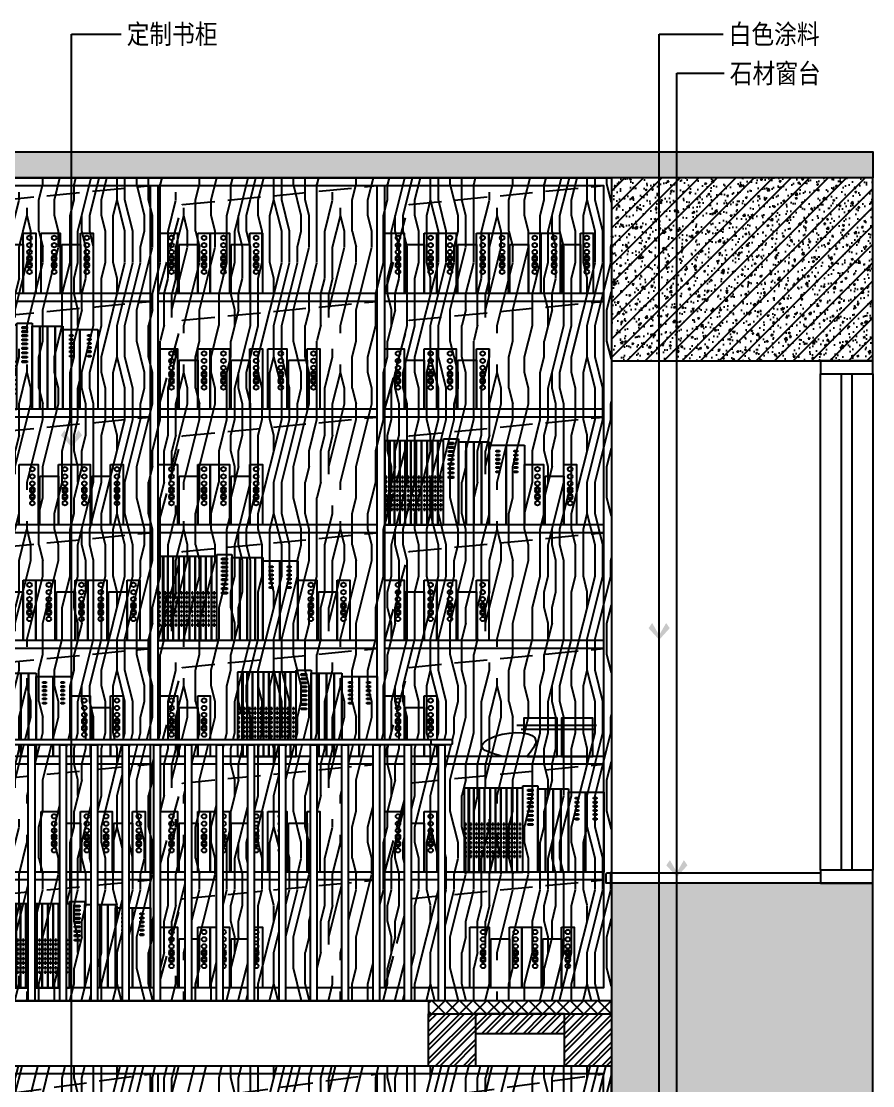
# Model space of a CAD drawing. Extents: x 468514 to 728049, y -74127 to 69080.
# Drawn here: x 514118 to 517378, y 4950 to 9024 of the extents above; entities that cross this region are included whole.
import ezdxf

# ---------------------------------------------------------------- set-up
doc = ezdxf.new("R2010")
doc.units = 0
doc.header["$LTSCALE"] = 500
doc.header["$MEASUREMENT"] = 0
doc.linetypes.add('DASH', pattern=[0.35, 0.25, -0.1])
for name, color, linetype in [('E 立面填充', 250, 'Continuous'), ('E 立面墙体', 245, 'Continuous'), ('E 立面家具、洁具', 153, 'Continuous'), ('E 立面材料分格线', 8, 'Continuous'), ('E 立面材料类别线', 154, 'Continuous'), ('E 立面标注尺寸', 9, 'Continuous'), ('E 立面装饰完成线', 225, 'Continuous'), ('E 立面门', 107, 'Continuous')]:
    doc.layers.add(name, color=color, linetype=linetype)
doc.styles.add('PDC DIM', font='PMingLiU-ExtB.ttf', dxfattribs={"width": 0.85})
doc.dimstyles.new('PDC-A2', dxfattribs={"dimscale": 0, "dimtxt": 2.5, "dimasz": 1, "dimexe": 1, "dimexo": 1, "dimgap": 0.7, "dimtad": 1, "dimdec": 0, "dimtxsty": 'PDC DIM', "dimblk": 'ARCHTICK', "dimcen": 1, "dimdle": 1, "dimclrd": 8, "dimclre": 8, "dimclrt": 9, "dimadec": 0, "dimazin": 0, "dimtfac": 1, "dimtdec": 0, "dimtix": 1, "dimtmove": 2, "dimatfit": 3, "dimldrblk": 'PDC A2 T R', "dimfxl": 10, "dimfxlon": 1, "dimarcsym": 0})
pattern_1 = [(90, (0, 0), (-600, 4e-14), [120, -180, 60, -240]), (90, (-15, 420), (-600, 4e-14), [120, -480]), (90, (-45, 360), (-600, 4e-14), [60, -540]), (90, (-60, 30), (-600, 4e-14), [30, -420, 30, -120]), (90, (-90, 240), (-600, 4e-14), [120, -180, 30, -270]), (90, (-105, 90), (-600, 4e-14), [90, -510]), (90, (-120, 240), (-600, 4e-14), [180, -420]), (90, (-135, 60), (-600, 4e-14), [120, -480]), (90, (-150, 300), (-600, 4e-14), [300, -300]), (90, (-180, 120), (-600, 4e-14), [60, -180, 120, -240]), (90, (-195, 540), (-600, 4e-14), [120, -480]), (90, (-210, 420), (-600, 4e-14), [60, -540]), (90, (-225, 300), (-600, 4e-14), [60, -540]), (90, (-240, 1e-14), (-600, 4e-14), [120, -480]), (90, (-255, 300), (-600, 4e-14), [120, -480]), (90, (-285, 300), (-600, 4e-14), [120, -120, 120, -240]), (90, (-315, 180), (-600, 4e-14), [60, -300, 120, -120]), (90, (-330, 300), (-600, 4e-14), [180, -420]), (90, (-360, 300), (-600, 4e-14), [120, -480]), (90, (-375, 60), (-600, 4e-14), [180, -240, 60, -120]), (90, (-405, 60), (-600, 4e-14), [300, -300]), (90, (-420, 420), (-600, 4e-14), [60, -540]), (90, (-435, 240), (-600, 4e-14), [120, -480]), (90, (-450, 120), (-600, 4e-14), [60, -240, 60, -240]), (90, (-465, 60), (-600, 4e-14), [60, -180, 120, -240]), (90, (-480, 180), (-600, 4e-14), [60, -300, 60, -180]), (90, (-495, 300), (-600, 4e-14), [180, -420]), (90, (-525, 60), (-600, 4e-14), [120, -480]), (90, (-540, 360), (-600, 4e-14), [60, -540]), (90, (-555, 480), (-600, 4e-14), [60, -540]), (104.036243, (-45, 420), (2e-08, 600), [61.8, -2412.0633]), (104.036243, (-180, 480), (2e-08, 600), [61.8, -2412.0633]), (104.036243, (-540, 420), (2e-08, 600), [61.8, -2412.0633]), (104.036243, (-315, 240), (2e-08, 600), [61.8, -2412.0633]), (104.036243, (-405, 360), (2e-08, 600), [61.8, -2412.0633]), (104.036243, (-360, 420), (2e-08, 600), [61.8, -2412.0633]), (104.036243, (-465, 120), (2e-08, 600), [61.8, -2412.0633]), (104.036243, (-435, 360), (2e-08, 600), [61.8, -2412.0633]), (104.036243, (-210, 480), (2e-08, 600), [123.6, -2350.2633]), (104.036243, (-255, 420), (2e-08, 600), [123.6, -2350.2633]), (104.036243, (-285, 420), (2e-08, 600), [123.6, -2350.2633]), (255.963757, (-90, 240), (2e-08, -600), [61.8, -123.6, 61.8, -2226.6633]), (255.963757, (-180, 120), (2e-08, -600), [61.8, -2412.0633]), (255.963757, (-450, 120), (2e-08, -600), [123.6, -2350.2633]), (284.036243, (-15, 420), (-2e-08, -600), [61.8, -2412.0633]), (75.963757, (-15, 540), (-2e-08, 600), [61.8, -2412.0633]), (75.963757, (-225, 360), (-2e-08, 600), [61.8, -2412.0633]), (75.963757, (-330, 480), (-2e-08, 600), [61.8, -2412.0633]), (75.963757, (-375, 240), (-2e-08, 600), [61.8, -2412.0633]), (75.963757, (-450, 180), (-2e-08, 600), [61.8, -2412.0633]), (75.963757, (-480, 240), (-2e-08, 600), [61.8, -2412.0633]), (75.963757, (-375, 240), (-2e-08, 600), [61.8, -2412.0633]), (75.963757, (-465, 420), (-2e-08, 600), [247.2, -2226.6633]), (75.963757, (-60, 60), (-2e-08, 600), [247.2, -2226.6633]), (75.963757, (-105, 120), (-2e-08, 600), [247.2, -2226.6633]), (75.963757, (-135, 180), (-2e-08, 600), [61.8, -123.6, 123.6, -2164.8633]), (75.963757, (-180, 180), (-2e-08, 600), [123.6, -123.6, 123.6, -2103.0633]), (75.963757, (-240, 120), (-2e-08, 600), [247.2, -2226.6633]), (75.963757, (-285, 60), (-2e-08, 600), [247.2, -2226.6633]), (75.963757, (-315, 60), (-2e-08, 600), [247.2, -2226.6633]), (75.963757, (-495, 480), (-2e-08, 600), [61.8, -2412.0633]), (75.963768, (-555, 540), (-0.000115, 600), [123.6, -2350.2633]), (75.963768, (-525, 180), (-0.000115, 600), [123.6, -2350.2633]), (75.963758, (7e-15, 120), (-1e-05, 600), [247.2, -2226.6633]), (75.963758, (-420, 480), (-1e-05, 600), [185.4, -2288.4633]), (75.963758, (-375, 540), (-1e-05, 600), [370.8, -2103.0633])]

# ---------------------------------------------------------------- blocks, each defined once
blk = doc.blocks.new('A$C132B68F5')
for p, q in [((224.1, 0), (224.1, 329.9)), ((224.1, 329.9), (282.2, 329.9)), ((282.2, 329.9), (282.2, 0)), ((0, 321.6), (0, 0)), ((20.8, 321.6), (0, 321.6)), ((15.7, 321.6), (15.7, 0)), ((36.5, 321.6), (15.7, 321.6)), ((20.8, 0), (20.8, 321.6)), ((36.5, 0), (36.5, 321.6)), ((36.5, 321.6), (36.5, 0)), ((57.4, 321.6), (36.5, 321.6)), ((57.4, 0), (57.4, 321.6)), ((57.4, 321.6), (57.4, 0)), ((78.2, 321.6), (57.4, 321.6)), ((78.2, 0), (78.2, 321.6)), ((78.2, 321.6), (78.2, 0)), ((99, 321.6), (78.2, 321.6)), ((99, 0), (99, 321.6)), ((99, 321.6), (99, 0)), ((119.9, 321.6), (99, 321.6)), ((119.9, 321.6), (119.9, 0)), ((140.7, 321.6), (119.9, 321.6)), ((119.9, 0), (119.9, 321.6)), ((140.7, 0), (140.7, 321.6)), ((140.7, 321.6), (140.7, 0)), ((161.6, 321.6), (140.7, 321.6)), ((161.6, 321.6), (161.6, 0)), ((182.4, 321.6), (161.6, 321.6)), ((161.6, 0), (161.6, 321.6)), ((182.4, 321.6), (182.4, 0)), ((203.2, 321.6), (182.4, 321.6)), ((182.4, 0), (182.4, 321.6)), ((203.2, 321.6), (203.2, 0)), ((224.1, 321.6), (203.2, 321.6)), ((203.2, 0), (203.2, 321.6)), ((224.1, 0), (224.1, 321.6)), ((243.4, 315.3), (263.3, 315.3)), ((243.4, 309.6), (243.4, 315.3)), ((263.3, 309.6), (243.4, 309.6)), ((243.4, 299.7), (263.3, 299.7)), ((243.4, 294), (243.4, 299.7)), ((263.3, 294), (243.4, 294)), ((263.3, 315.3), (263.3, 309.6)), ((263.3, 299.7), (263.3, 294)), ((282.2, 318.5), (311.6, 318.5)), ((282.2, 0), (282.2, 318.5)), ((311.6, 318.5), (340.9, 318.5)), ((311.6, 0), (311.6, 318.5)), ((311.6, 318.5), (311.6, 0)), ((340.9, 318.5), (340.9, 0)), ((340.9, 318.5), (370.3, 318.5)), ((340.9, 0), (340.9, 318.5)), ((370.3, 318.5), (399.7, 318.5)), ((370.3, 0), (370.3, 318.5)), ((370.3, 318.5), (370.3, 0)), ((399.7, 318.5), (399.7, 0)), ((399.7, 305.7), (464.9, 305.7)), ((399.7, 0), (399.7, 305.7)), ((425.9, 285.3), (438.2, 285.3)), ((425.9, 279.7), (425.9, 285.3)), ((438.2, 285.3), (438.2, 279.7)), ((464.9, 305.7), (534, 305.7)), ((464.9, 0), (464.9, 305.7)), ((464.9, 305.7), (464.9, 0)), ((495.1, 285.3), (507.4, 285.3)), ((495.1, 279.7), (495.1, 285.3)), ((507.4, 285.3), (507.4, 279.7)), ((534, 305.7), (534, 0)), ((243.4, 284.1), (263.3, 284.1)), ((243.4, 278.5), (243.4, 284.1)), ((263.3, 278.5), (243.4, 278.5)), ((243.4, 268.6), (263.3, 268.6)), ((243.4, 262.9), (243.4, 268.6)), ((263.3, 262.9), (243.4, 262.9)), ((243.4, 253), (263.3, 253)), ((243.4, 247.3), (243.4, 253)), ((263.3, 247.3), (243.4, 247.3)), ((263.3, 284.1), (263.3, 278.5)), ((263.3, 268.6), (263.3, 262.9)), ((263.3, 253), (263.3, 247.3)), ((438.2, 279.7), (425.9, 279.7)), ((425.9, 269.7), (438.2, 269.7)), ((425.9, 264.1), (425.9, 269.7)), ((438.2, 264.1), (425.9, 264.1)), ((425.9, 254.2), (438.2, 254.2)), ((425.9, 248.5), (425.9, 254.2)), ((438.2, 248.5), (425.9, 248.5)), ((438.2, 269.7), (438.2, 264.1)), ((438.2, 254.2), (438.2, 248.5)), ((507.4, 279.7), (495.1, 279.7)), ((495.1, 269.7), (507.4, 269.7)), ((495.1, 264.1), (495.1, 269.7)), ((507.4, 264.1), (495.1, 264.1)), ((495.1, 254.2), (507.4, 254.2)), ((495.1, 248.5), (495.1, 254.2)), ((507.4, 248.5), (495.1, 248.5)), ((507.4, 269.7), (507.4, 264.1)), ((507.4, 254.2), (507.4, 248.5)), ((243.4, 236), (263.3, 236)), ((243.4, 230.3), (243.4, 236)), ((263.3, 230.3), (243.4, 230.3)), ((243.4, 219), (263.3, 219)), ((243.4, 213.3), (243.4, 219)), ((263.3, 213.3), (243.4, 213.3)), ((263.3, 236), (263.3, 230.3)), ((263.3, 219), (263.3, 213.3)), ((425.9, 238.6), (438.2, 238.6)), ((425.9, 232.9), (425.9, 238.6)), ((438.2, 232.9), (425.9, 232.9)), ((425.9, 223), (438.2, 223)), ((425.9, 217.4), (425.9, 223)), ((438.2, 217.4), (425.9, 217.4)), ((425.9, 206), (438.2, 206)), ((425.9, 200.4), (425.9, 206)), ((438.2, 238.6), (438.2, 232.9)), ((438.2, 223), (438.2, 217.4)), ((438.2, 206), (438.2, 200.4)), ((495.1, 238.6), (507.4, 238.6)), ((495.1, 232.9), (495.1, 238.6)), ((507.4, 232.9), (495.1, 232.9)), ((495.1, 223), (507.4, 223)), ((495.1, 217.4), (495.1, 223)), ((507.4, 217.4), (495.1, 217.4)), ((495.1, 206), (507.4, 206)), ((495.1, 200.4), (495.1, 206)), ((507.4, 238.6), (507.4, 232.9)), ((507.4, 223), (507.4, 217.4)), ((507.4, 206), (507.4, 200.4)), ((2.8, 185.1), (2.8, 179.2)), ((7.8, 185.1), (2.8, 185.1)), ((2.8, 179.2), (7.8, 179.2)), ((2.8, 168.7), (2.8, 162.8)), ((7.8, 168.7), (2.8, 168.7)), ((7.8, 179.2), (7.8, 185.1)), ((7.8, 162.8), (7.8, 168.7)), ((23.7, 185.1), (23.7, 179.2)), ((28.6, 185.1), (23.7, 185.1)), ((23.7, 179.2), (28.6, 179.2)), ((23.7, 168.7), (23.7, 162.8)), ((28.6, 168.7), (23.7, 168.7)), ((28.6, 179.2), (28.6, 185.1)), ((28.6, 162.8), (28.6, 168.7)), ((44.5, 185.1), (44.5, 179.2)), ((49.5, 185.1), (44.5, 185.1)), ((44.5, 179.2), (49.5, 179.2)), ((44.5, 168.7), (44.5, 162.8)), ((49.5, 168.7), (44.5, 168.7)), ((49.5, 179.2), (49.5, 185.1)), ((49.5, 162.8), (49.5, 168.7)), ((65.3, 185.1), (65.3, 179.2)), ((70.3, 185.1), (65.3, 185.1)), ((65.3, 179.2), (70.3, 179.2)), ((65.3, 168.7), (65.3, 162.8)), ((70.3, 168.7), (65.3, 168.7)), ((70.3, 179.2), (70.3, 185.1)), ((70.3, 162.8), (70.3, 168.7)), ((86.2, 185.1), (86.2, 179.2)), ((91.2, 185.1), (86.2, 185.1)), ((86.2, 179.2), (91.2, 179.2)), ((86.2, 168.7), (86.2, 162.8)), ((91.2, 168.7), (86.2, 168.7)), ((91.2, 179.2), (91.2, 185.1)), ((91.2, 162.8), (91.2, 168.7)), ((107, 185.1), (107, 179.2)), ((112, 185.1), (107, 185.1)), ((107, 179.2), (112, 179.2)), ((107, 168.7), (107, 162.8)), ((112, 168.7), (107, 168.7)), ((112, 179.2), (112, 185.1)), ((112, 162.8), (112, 168.7)), ((127.9, 185.1), (127.9, 179.2)), ((132.8, 185.1), (127.9, 185.1)), ((127.9, 179.2), (132.8, 179.2)), ((127.9, 168.7), (127.9, 162.8)), ((132.8, 168.7), (127.9, 168.7)), ((132.8, 179.2), (132.8, 185.1)), ((132.8, 162.8), (132.8, 168.7)), ((148.7, 185.1), (148.7, 179.2)), ((153.7, 185.1), (148.7, 185.1)), ((148.7, 179.2), (153.7, 179.2)), ((148.7, 168.7), (148.7, 162.8)), ((153.7, 168.7), (148.7, 168.7)), ((153.7, 179.2), (153.7, 185.1)), ((153.7, 162.8), (153.7, 168.7)), ((169.5, 185.1), (169.5, 179.2)), ((174.5, 185.1), (169.5, 185.1)), ((169.5, 179.2), (174.5, 179.2)), ((169.5, 168.7), (169.5, 162.8)), ((174.5, 168.7), (169.5, 168.7)), ((174.5, 179.2), (174.5, 185.1)), ((174.5, 162.8), (174.5, 168.7)), ((190.4, 185.1), (190.4, 179.2)), ((195.4, 185.1), (190.4, 185.1)), ((190.4, 179.2), (195.4, 179.2)), ((190.4, 168.7), (190.4, 162.8)), ((195.4, 168.7), (190.4, 168.7)), ((195.4, 179.2), (195.4, 185.1)), ((195.4, 162.8), (195.4, 168.7)), ((211.2, 185.1), (211.2, 179.2)), ((216.2, 185.1), (211.2, 185.1)), ((211.2, 179.2), (216.2, 179.2)), ((211.2, 168.7), (211.2, 162.8)), ((216.2, 168.7), (211.2, 168.7)), ((216.2, 179.2), (216.2, 185.1)), ((216.2, 162.8), (216.2, 168.7)), ((243.4, 202), (263.3, 202)), ((243.4, 196.3), (243.4, 202)), ((263.3, 196.3), (243.4, 196.3)), ((243.4, 185), (263.3, 185)), ((243.4, 179.3), (243.4, 185)), ((263.3, 179.3), (243.4, 179.3)), ((263.3, 202), (263.3, 196.3)), ((263.3, 185), (263.3, 179.3)), ((438.2, 200.4), (425.9, 200.4)), ((507.4, 200.4), (495.1, 200.4)), ((2.8, 162.8), (7.8, 162.8)), ((2.8, 149.8), (2.8, 143.9)), ((7.8, 149.8), (2.8, 149.8)), ((2.8, 143.9), (7.8, 143.9)), ((2.8, 133.3), (2.8, 127.4)), ((7.8, 133.3), (2.8, 133.3)), ((2.8, 127.4), (7.8, 127.4)), ((7.8, 143.9), (7.8, 149.8)), ((7.8, 127.4), (7.8, 133.3)), ((23.7, 162.8), (28.6, 162.8)), ((23.7, 149.8), (23.7, 143.9)), ((28.6, 149.8), (23.7, 149.8)), ((23.7, 143.9), (28.6, 143.9)), ((23.7, 133.3), (23.7, 127.4)), ((28.6, 133.3), (23.7, 133.3)), ((23.7, 127.4), (28.6, 127.4)), ((28.6, 143.9), (28.6, 149.8)), ((28.6, 127.4), (28.6, 133.3)), ((44.5, 162.8), (49.5, 162.8)), ((44.5, 149.8), (44.5, 143.9)), ((49.5, 149.8), (44.5, 149.8)), ((44.5, 143.9), (49.5, 143.9)), ((44.5, 133.3), (44.5, 127.4)), ((49.5, 133.3), (44.5, 133.3)), ((44.5, 127.4), (49.5, 127.4)), ((49.5, 143.9), (49.5, 149.8)), ((49.5, 127.4), (49.5, 133.3)), ((65.3, 162.8), (70.3, 162.8)), ((65.3, 149.8), (65.3, 143.9)), ((70.3, 149.8), (65.3, 149.8)), ((65.3, 143.9), (70.3, 143.9)), ((65.3, 133.3), (65.3, 127.4)), ((70.3, 133.3), (65.3, 133.3)), ((65.3, 127.4), (70.3, 127.4)), ((70.3, 143.9), (70.3, 149.8)), ((70.3, 127.4), (70.3, 133.3)), ((86.2, 162.8), (91.2, 162.8)), ((86.2, 149.8), (86.2, 143.9)), ((91.2, 149.8), (86.2, 149.8)), ((86.2, 143.9), (91.2, 143.9)), ((86.2, 133.3), (86.2, 127.4)), ((91.2, 133.3), (86.2, 133.3)), ((86.2, 127.4), (91.2, 127.4)), ((91.2, 143.9), (91.2, 149.8)), ((91.2, 127.4), (91.2, 133.3)), ((107, 162.8), (112, 162.8)), ((107, 149.8), (107, 143.9)), ((112, 149.8), (107, 149.8)), ((107, 143.9), (112, 143.9)), ((107, 133.3), (107, 127.4)), ((112, 133.3), (107, 133.3)), ((107, 127.4), (112, 127.4)), ((112, 143.9), (112, 149.8)), ((112, 127.4), (112, 133.3)), ((127.9, 162.8), (132.8, 162.8)), ((127.9, 149.8), (127.9, 143.9)), ((132.8, 149.8), (127.9, 149.8)), ((127.9, 143.9), (132.8, 143.9)), ((127.9, 133.3), (127.9, 127.4)), ((132.8, 133.3), (127.9, 133.3)), ((127.9, 127.4), (132.8, 127.4)), ((132.8, 143.9), (132.8, 149.8)), ((132.8, 127.4), (132.8, 133.3)), ((148.7, 162.8), (153.7, 162.8)), ((148.7, 149.8), (148.7, 143.9)), ((153.7, 149.8), (148.7, 149.8)), ((148.7, 143.9), (153.7, 143.9)), ((148.7, 133.3), (148.7, 127.4)), ((153.7, 133.3), (148.7, 133.3)), ((148.7, 127.4), (153.7, 127.4)), ((153.7, 143.9), (153.7, 149.8)), ((153.7, 127.4), (153.7, 133.3)), ((169.5, 162.8), (174.5, 162.8)), ((169.5, 149.8), (169.5, 143.9)), ((174.5, 149.8), (169.5, 149.8)), ((169.5, 143.9), (174.5, 143.9)), ((169.5, 133.3), (169.5, 127.4)), ((174.5, 133.3), (169.5, 133.3)), ((169.5, 127.4), (174.5, 127.4)), ((174.5, 143.9), (174.5, 149.8)), ((174.5, 127.4), (174.5, 133.3)), ((190.4, 162.8), (195.4, 162.8)), ((190.4, 149.8), (190.4, 143.9)), ((195.4, 149.8), (190.4, 149.8)), ((190.4, 143.9), (195.4, 143.9)), ((190.4, 133.3), (190.4, 127.4)), ((195.4, 133.3), (190.4, 133.3)), ((190.4, 127.4), (195.4, 127.4)), ((195.4, 143.9), (195.4, 149.8)), ((195.4, 127.4), (195.4, 133.3)), ((211.2, 162.8), (216.2, 162.8)), ((211.2, 149.8), (211.2, 143.9)), ((216.2, 149.8), (211.2, 149.8)), ((211.2, 143.9), (216.2, 143.9)), ((211.2, 133.3), (211.2, 127.4)), ((216.2, 133.3), (211.2, 133.3)), ((211.2, 127.4), (216.2, 127.4)), ((216.2, 143.9), (216.2, 149.8)), ((216.2, 127.4), (216.2, 133.3)), ((2.8, 114.5), (2.8, 108.6)), ((7.8, 114.5), (2.8, 114.5)), ((2.8, 108.6), (7.8, 108.6)), ((2.8, 98), (2.8, 92.1)), ((7.8, 98), (2.8, 98)), ((2.8, 92.1), (7.8, 92.1)), ((7.8, 108.6), (7.8, 114.5)), ((7.8, 92.1), (7.8, 98)), ((23.7, 114.5), (23.7, 108.6)), ((28.6, 114.5), (23.7, 114.5)), ((23.7, 108.6), (28.6, 108.6)), ((23.7, 98), (23.7, 92.1)), ((28.6, 98), (23.7, 98)), ((23.7, 92.1), (28.6, 92.1)), ((28.6, 108.6), (28.6, 114.5)), ((28.6, 92.1), (28.6, 98)), ((44.5, 114.5), (44.5, 108.6)), ((49.5, 114.5), (44.5, 114.5)), ((44.5, 108.6), (49.5, 108.6)), ((44.5, 98), (44.5, 92.1)), ((49.5, 98), (44.5, 98)), ((44.5, 92.1), (49.5, 92.1)), ((49.5, 108.6), (49.5, 114.5)), ((49.5, 92.1), (49.5, 98)), ((65.3, 114.5), (65.3, 108.6)), ((70.3, 114.5), (65.3, 114.5)), ((65.3, 108.6), (70.3, 108.6)), ((65.3, 98), (65.3, 92.1)), ((70.3, 98), (65.3, 98)), ((65.3, 92.1), (70.3, 92.1)), ((70.3, 108.6), (70.3, 114.5)), ((70.3, 92.1), (70.3, 98)), ((86.2, 114.5), (86.2, 108.6)), ((91.2, 114.5), (86.2, 114.5)), ((86.2, 108.6), (91.2, 108.6)), ((86.2, 98), (86.2, 92.1)), ((91.2, 98), (86.2, 98)), ((86.2, 92.1), (91.2, 92.1)), ((91.2, 108.6), (91.2, 114.5)), ((91.2, 92.1), (91.2, 98)), ((107, 114.5), (107, 108.6)), ((112, 114.5), (107, 114.5)), ((107, 108.6), (112, 108.6)), ((107, 98), (107, 92.1)), ((112, 98), (107, 98)), ((107, 92.1), (112, 92.1)), ((112, 108.6), (112, 114.5)), ((112, 92.1), (112, 98)), ((127.9, 114.5), (127.9, 108.6)), ((132.8, 114.5), (127.9, 114.5)), ((127.9, 108.6), (132.8, 108.6)), ((127.9, 98), (127.9, 92.1)), ((132.8, 98), (127.9, 98)), ((127.9, 92.1), (132.8, 92.1)), ((132.8, 108.6), (132.8, 114.5)), ((132.8, 92.1), (132.8, 98)), ((148.7, 114.5), (148.7, 108.6)), ((153.7, 114.5), (148.7, 114.5)), ((148.7, 108.6), (153.7, 108.6)), ((148.7, 98), (148.7, 92.1)), ((153.7, 98), (148.7, 98)), ((148.7, 92.1), (153.7, 92.1)), ((153.7, 108.6), (153.7, 114.5)), ((153.7, 92.1), (153.7, 98)), ((169.5, 114.5), (169.5, 108.6)), ((174.5, 114.5), (169.5, 114.5)), ((169.5, 108.6), (174.5, 108.6)), ((169.5, 98), (169.5, 92.1)), ((174.5, 98), (169.5, 98)), ((169.5, 92.1), (174.5, 92.1)), ((174.5, 108.6), (174.5, 114.5)), ((174.5, 92.1), (174.5, 98)), ((190.4, 114.5), (190.4, 108.6)), ((195.4, 114.5), (190.4, 114.5)), ((190.4, 108.6), (195.4, 108.6)), ((190.4, 98), (190.4, 92.1)), ((195.4, 98), (190.4, 98)), ((190.4, 92.1), (195.4, 92.1)), ((195.4, 108.6), (195.4, 114.5)), ((195.4, 92.1), (195.4, 98)), ((211.2, 114.5), (211.2, 108.6)), ((216.2, 114.5), (211.2, 114.5)), ((211.2, 108.6), (216.2, 108.6)), ((211.2, 98), (211.2, 92.1)), ((216.2, 98), (211.2, 98)), ((211.2, 92.1), (216.2, 92.1)), ((216.2, 108.6), (216.2, 114.5)), ((216.2, 92.1), (216.2, 98)), ((2.8, 79.2), (2.8, 73.3)), ((7.8, 79.2), (2.8, 79.2)), ((2.8, 73.3), (7.8, 73.3)), ((2.8, 62.7), (2.8, 56.8)), ((7.8, 62.7), (2.8, 62.7)), ((2.8, 56.8), (7.8, 56.8)), ((7.8, 73.3), (7.8, 79.2)), ((7.8, 56.8), (7.8, 62.7)), ((23.7, 79.2), (23.7, 73.3)), ((28.6, 79.2), (23.7, 79.2)), ((23.7, 73.3), (28.6, 73.3)), ((23.7, 62.7), (23.7, 56.8)), ((28.6, 62.7), (23.7, 62.7)), ((23.7, 56.8), (28.6, 56.8)), ((28.6, 73.3), (28.6, 79.2)), ((28.6, 56.8), (28.6, 62.7)), ((44.5, 79.2), (44.5, 73.3)), ((49.5, 79.2), (44.5, 79.2)), ((44.5, 73.3), (49.5, 73.3)), ((44.5, 62.7), (44.5, 56.8)), ((49.5, 62.7), (44.5, 62.7)), ((44.5, 56.8), (49.5, 56.8)), ((49.5, 73.3), (49.5, 79.2)), ((49.5, 56.8), (49.5, 62.7)), ((65.3, 79.2), (65.3, 73.3)), ((70.3, 79.2), (65.3, 79.2)), ((65.3, 73.3), (70.3, 73.3)), ((65.3, 62.7), (65.3, 56.8)), ((70.3, 62.7), (65.3, 62.7)), ((65.3, 56.8), (70.3, 56.8)), ((70.3, 73.3), (70.3, 79.2)), ((70.3, 56.8), (70.3, 62.7)), ((86.2, 79.2), (86.2, 73.3)), ((91.2, 79.2), (86.2, 79.2)), ((86.2, 73.3), (91.2, 73.3)), ((86.2, 62.7), (86.2, 56.8)), ((91.2, 62.7), (86.2, 62.7)), ((86.2, 56.8), (91.2, 56.8)), ((91.2, 73.3), (91.2, 79.2)), ((91.2, 56.8), (91.2, 62.7)), ((107, 79.2), (107, 73.3)), ((112, 79.2), (107, 79.2)), ((107, 73.3), (112, 73.3)), ((107, 62.7), (107, 56.8)), ((112, 62.7), (107, 62.7)), ((107, 56.8), (112, 56.8)), ((112, 73.3), (112, 79.2)), ((112, 56.8), (112, 62.7)), ((127.9, 79.2), (127.9, 73.3)), ((132.8, 79.2), (127.9, 79.2)), ((127.9, 73.3), (132.8, 73.3)), ((127.9, 62.7), (127.9, 56.8)), ((132.8, 62.7), (127.9, 62.7)), ((127.9, 56.8), (132.8, 56.8)), ((132.8, 73.3), (132.8, 79.2)), ((132.8, 56.8), (132.8, 62.7)), ((148.7, 79.2), (148.7, 73.3)), ((153.7, 79.2), (148.7, 79.2)), ((148.7, 73.3), (153.7, 73.3)), ((148.7, 62.7), (148.7, 56.8)), ((153.7, 62.7), (148.7, 62.7)), ((148.7, 56.8), (153.7, 56.8)), ((153.7, 73.3), (153.7, 79.2)), ((153.7, 56.8), (153.7, 62.7)), ((169.5, 79.2), (169.5, 73.3)), ((174.5, 79.2), (169.5, 79.2)), ((169.5, 73.3), (174.5, 73.3)), ((169.5, 62.7), (169.5, 56.8)), ((174.5, 62.7), (169.5, 62.7)), ((169.5, 56.8), (174.5, 56.8)), ((174.5, 73.3), (174.5, 79.2)), ((174.5, 56.8), (174.5, 62.7)), ((190.4, 79.2), (190.4, 73.3)), ((195.4, 79.2), (190.4, 79.2)), ((190.4, 73.3), (195.4, 73.3)), ((190.4, 62.7), (190.4, 56.8)), ((195.4, 62.7), (190.4, 62.7)), ((190.4, 56.8), (195.4, 56.8)), ((195.4, 73.3), (195.4, 79.2)), ((195.4, 56.8), (195.4, 62.7)), ((211.2, 79.2), (211.2, 73.3)), ((216.2, 79.2), (211.2, 79.2)), ((211.2, 73.3), (216.2, 73.3)), ((211.2, 62.7), (211.2, 56.8)), ((216.2, 62.7), (211.2, 62.7)), ((211.2, 56.8), (216.2, 56.8)), ((216.2, 73.3), (216.2, 79.2)), ((216.2, 56.8), (216.2, 62.7)), ((0, 0), (20.8, 0)), ((15.7, 0), (36.5, 0)), ((36.5, 0), (57.4, 0)), ((57.4, 0), (78.2, 0)), ((78.2, 0), (99, 0)), ((99, 0), (119.9, 0)), ((119.9, 0), (140.7, 0)), ((140.7, 0), (161.6, 0)), ((161.6, 0), (182.4, 0)), ((182.4, 0), (203.2, 0)), ((203.2, 0), (224.1, 0)), ((282.2, 0), (224.1, 0)), ((311.6, 0), (282.2, 0)), ((340.9, 0), (311.6, 0)), ((370.3, 0), (340.9, 0)), ((399.7, 0), (370.3, 0)), ((464.9, 0), (399.7, 0)), ((534, 0), (464.9, 0))]:
    blk.add_line(p, q)
blk = doc.blocks.new('A$C060701B6')
for points in [[(0, 231.7), (73.2, 231.7), (73.2, 0), (0, 0)], [(151, 231.7), (199.2, 231.7), (199.2, 0), (151, 0)], [(79.5, 187.3), (151, 187.3), (151, 0), (79.5, 0)]]:
    blk.add_lwpolyline(points, close=True)
for centre in [(50.3, 213.4), (175.3, 213.4), (50.3, 185.3), (50.3, 158.7), (175.3, 185.3), (175.3, 158.7), (50.3, 137.2), (50.3, 130.7), (175.3, 137.2), (175.3, 130.7), (50.3, 111), (50.3, 105.2), (50.3, 83), (175.3, 111), (175.3, 105.2), (175.3, 83)]:
    blk.add_circle(centre, 8.63)
blk = doc.blocks.new('A$C0A257D89')
for points in [[(173, 0), (286.9, 0), (286.9, 145.8), (160, 145.8), (160, 89.5)], [(133.2, 119), (438.1, 119)], [(150.3, 104.4), (433.3, 104.4)]]:
    blk.add_lwpolyline(points)
blk.add_lwpolyline([(304, 0), (423.5, 0), (423.5, 145.8), (304, 145.8)], close=True)
blk.add_spline([(76.7, 0), (-1, 39.7), (50.8, 76.7), (206.3, 58.2), (173, 0)], degree=3)
blk = doc.blocks.new('shugui2')
at = {"layer": 'E 立面材料分格线', "linetype": 'DASH'}
for points in [[(518770.9, 7982.1), (518863.5, 8322.6), (519608.4, 8395)], [(519638.4, 7982.1), (519731, 8322.6), (520475.9, 8395)], [(520505.9, 7982.1), (520598.5, 8322.6), (521343.4, 8395)], [(518770.9, 7539.3), (518863.5, 7879.8), (519608.4, 7952.1)], [(519638.4, 7539.3), (519731, 7879.8), (520475.9, 7952.1)], [(520505.9, 7539.3), (520598.5, 7879.8), (521343.4, 7952.1)], [(518770.9, 7096.4), (518863.5, 7436.9), (519608.4, 7509.3)], [(519638.4, 7096.4), (519731, 7436.9), (520475.9, 7509.3)], [(520505.9, 7096.4), (520598.5, 7436.9), (521343.4, 7509.3)], [(518770.9, 6653.6), (518863.5, 6994.1), (519608.4, 7066.4)], [(519638.4, 6653.6), (519731, 6994.1), (520475.9, 7066.4)], [(520505.9, 6653.6), (520598.5, 6994.1), (521343.4, 7066.4)], [(518770.9, 6210.7), (518863.5, 6551.2), (519608.4, 6623.6)], [(519638.4, 6210.7), (519731, 6551.2), (520475.9, 6623.6)], [(520505.9, 6210.7), (520598.5, 6551.2), (521343.4, 6623.6)], [(518770.9, 5767.9), (518863.5, 6108.4), (519608.4, 6180.7)], [(519638.4, 5767.9), (519731, 6108.4), (520475.9, 6180.7)], [(520505.9, 5767.9), (520598.5, 6108.4), (521343.4, 6180.7)], [(518770.9, 5325), (518863.5, 5665.5), (519608.4, 5737.9)], [(519638.4, 5325), (519731, 5665.5), (520475.9, 5737.9)], [(520505.9, 5325), (520598.5, 5665.5), (521343.4, 5737.9)]]:
    blk.add_lwpolyline(points, dxfattribs=at)
at = {"layer": 'E 立面材料类别线'}
for p, q in [((519608.4, 5325), (519608.4, 8395)), ((519638.4, 5325), (519638.4, 8395)), ((520475.9, 5325), (520475.9, 8395)), ((520505.9, 5325), (520505.9, 8395)), ((519608.4, 7982.1), (518770.9, 7982.1)), ((519608.4, 7952.1), (518770.9, 7952.1)), ((520475.9, 7982.1), (519638.4, 7982.1)), ((520475.9, 7952.1), (519638.4, 7952.1)), ((521343.4, 7982.1), (520505.9, 7982.1)), ((521343.4, 7952.1), (520505.9, 7952.1)), ((519608.4, 7539.3), (518770.9, 7539.3)), ((520475.9, 7539.3), (519638.4, 7539.3)), ((521343.4, 7539.3), (520505.9, 7539.3)), ((519608.4, 7509.3), (518770.9, 7509.3)), ((520475.9, 7509.3), (519638.4, 7509.3)), ((521343.4, 7509.3), (520505.9, 7509.3)), ((519608.4, 7096.4), (518770.9, 7096.4)), ((520475.9, 7096.4), (519638.4, 7096.4)), ((521343.4, 7096.4), (520505.9, 7096.4)), ((519608.4, 7066.4), (518770.9, 7066.4)), ((520475.9, 7066.4), (519638.4, 7066.4)), ((521343.4, 7066.4), (520505.9, 7066.4)), ((519608.4, 6653.6), (518770.9, 6653.6)), ((520475.9, 6653.6), (519638.4, 6653.6)), ((521343.4, 6653.6), (520505.9, 6653.6)), ((519608.4, 6623.6), (518770.9, 6623.6)), ((520475.9, 6623.6), (519638.4, 6623.6)), ((521343.4, 6623.6), (520505.9, 6623.6)), ((519608.4, 6210.7), (518770.9, 6210.7)), ((520475.9, 6210.7), (519638.4, 6210.7)), ((521343.4, 6210.7), (520505.9, 6210.7)), ((519608.4, 6180.7), (518770.9, 6180.7)), ((520475.9, 6180.7), (519638.4, 6180.7)), ((521343.4, 6180.7), (520505.9, 6180.7)), ((519608.4, 5767.9), (518770.9, 5767.9)), ((520475.9, 5767.9), (519638.4, 5767.9)), ((521343.4, 5767.9), (520505.9, 5767.9)), ((519608.4, 5737.9), (518770.9, 5737.9)), ((520475.9, 5737.9), (519638.4, 5737.9)), ((521343.4, 5737.9), (520505.9, 5737.9))]:
    blk.add_line(p, q, dxfattribs=at)
for points in [[(517873.4, 8425), (521373.4, 8425), (521373.4, 5275), (517873.4, 5275)], [(517903.4, 8395), (521343.4, 8395), (521343.4, 5325), (517903.4, 5325)]]:
    blk.add_lwpolyline(points, close=True, dxfattribs=at)
at = {"layer": 'E 立面材料分格线'}
for name, p in [('A$C060701B6', (518970.1, 7982.1)), ('A$C060701B6', (519189.7, 7982.1)), ('A$C060701B6', (519638.4, 7982.1)), ('A$C060701B6', (519837.6, 7982.1)), ('A$C060701B6', (520505.9, 7982.1)), ('A$C060701B6', (520705.1, 7982.1)), ('A$C060701B6', (520904.3, 7982.1)), ('A$C060701B6', (521103.5, 7982.1)), ('A$C132B68F5', (518873.3, 7539.3)), ('A$C060701B6', (519638.4, 7539.3)), ('A$C060701B6', (519837.6, 7539.3)), ('A$C060701B6', (520057.2, 7539.3)), ('A$C060701B6', (520505.9, 7539.3)), ('A$C060701B6', (520705.1, 7539.3)), ('A$C132B68F5', (520505.9, 7096.4)), ('A$C060701B6', (519105.7, 7096.4)), ('A$C060701B6', (519304.8, 7096.4)), ('A$C060701B6', (519638.4, 7096.4)), ('A$C060701B6', (519837.6, 7096.4)), ('A$C060701B6', (521039.9, 7096.4)), ('A$C132B68F5', (519638.4, 6653.6)), ('A$C060701B6', (518970.1, 6653.6)), ('A$C060701B6', (519169.3, 6653.6)), ('A$C060701B6', (519368.5, 6653.6)), ('A$C060701B6', (520172.4, 6653.6)), ('A$C060701B6', (520505.9, 6653.6)), ('A$C060701B6', (520705.1, 6653.6)), ('A$C132B68F5', (518770.9, 6210.7)), ('A$C132B68F5', (519942, 6210.7)), ('A$C060701B6', (519304.9, 6210.7)), ('A$C060701B6', (519638.4, 6210.7)), ('A$C060701B6', (520505.9, 6210.7)), ('A$C0A257D89', (520877.9, 6210.7)), ('A$C132B68F5', (520809.5, 5767.9)), ('A$C060701B6', (519189.7, 5767.9)), ('A$C060701B6', (519388.9, 5767.9)), ('A$C060701B6', (519638.4, 5767.9)), ('A$C060701B6', (519837.6, 5767.9)), ('A$C060701B6', (520057.2, 5767.9)), ('A$C060701B6', (520505.9, 5767.9)), ('A$C132B68F5', (519074.5, 5325)), ('A$C060701B6', (519638.4, 5325)), ('A$C060701B6', (519837.6, 5325)), ('A$C060701B6', (520831.5, 5325)), ('A$C060701B6', (521030.7, 5325))]:
    blk.add_blockref(name, p, dxfattribs=at)
blk = doc.blocks.new('shugui21')
at = {"layer": 'E 立面材料分格线', "linetype": 'DASH'}
for points in [[(513775.4, 4612.5), (513897, 4896.5), (514612.9, 4995)], [(514642.9, 4612.5), (514764.5, 4896.5), (515480.4, 4995)], [(515510.4, 4612.5), (515632, 4896.5), (516347.9, 4995)]]:
    blk.add_lwpolyline(points, dxfattribs=at)
at = {"layer": 'E 立面材料类别线'}
for p, q in [((514612.9, 1725), (514612.9, 4995)), ((514642.9, 1725), (514642.9, 4995)), ((515480.4, 1725), (515480.4, 4995)), ((515510.4, 1725), (515510.4, 4995))]:
    blk.add_line(p, q, dxfattribs=at)
for points in [[(512877.9, 1675), (516377.9, 1675), (516377.9, 5025), (512877.9, 5025)], [(512907.9, 1725), (516347.9, 1725), (516347.9, 4995), (512907.9, 4995)]]:
    blk.add_lwpolyline(points, close=True, dxfattribs=at)
blk = doc.blocks.new('_ArchTick')
at = {"color": 0, "linetype": 'ByBlock', "const_width": 0.4}
blk.add_lwpolyline([(-0.5, -0.5), (0.5, 0.5)], dxfattribs=at)
blk = doc.blocks.new('PDC A2 T R')
at = {"color": 0, "linetype": 'ByBlock'}
blk.add_line((0, 0), (-2, 0), dxfattribs=at)
for points in [[(-2.15, 0.89), (-1.49, 1.35), (-0.6, 0), (0, 0)], [(-2.15, -0.89), (-1.49, -1.35), (-0.6, 0), (0, 0)]]:
    blk.add_solid(points, dxfattribs=at)

msp = doc.modelspace()

# ---------------------------------------------------------------- hatches: boundary and pattern name
at = {"layer": 'E 立面填充'}
h = msp.add_hatch(dxfattribs=at)
h.set_pattern_fill('木纹5', color=256, scale=150, angle=90, pattern_type=2)
h.set_pattern_definition(pattern_1)
h.paths.add_polyline_path([(512877.9, 5275), (516377.9, 5275), (516377.9, 8425), (512877.9, 8425)])
h = msp.add_hatch(dxfattribs=at)
h.set_pattern_fill('ANSI32', color=256, scale=100)
h.set_pattern_definition([(45, (-26015.62, 0), (-26.5165043, 26.5165043), []), (45, (-25997.94, 0), (-26.5165043, 26.5165043), [])])
h.paths.add_polyline_path([(515677.9, 5225), (515857.9, 5225), (515857.9, 5025), (515677.9, 5025)])
h.paths.add_polyline_path([(515857.9, 5150), (516197.9, 5150), (516197.9, 5225), (515857.9, 5225)])
h.paths.add_polyline_path([(516197.9, 5225), (516377.9, 5225), (516377.9, 5025), (516197.9, 5025)])
h = msp.add_hatch(dxfattribs=at)
h.set_pattern_fill('木纹5', color=256, scale=150, angle=90, pattern_type=2)
h.set_pattern_definition(pattern_1)
h.paths.add_polyline_path([(512877.9, 5025), (516377.9, 5025), (516377.9, 1675), (512877.9, 1675)])
at = {"layer": 'E 立面墙体'}
h = msp.add_hatch(color=250, dxfattribs=at)
h.dxf.hatch_style = 1
h.paths.add_polyline_path([(508177.9, 8525), (517377.9, 8525), (517377.9, 8425), (508177.9, 8425)])
h = msp.add_hatch(dxfattribs=at)
h.set_pattern_fill('钢筋混凝土', color=250, scale=10, pattern_type=2)
h.set_pattern_definition([(45, (15483.975, 5000), (-35.355339, 35.355339), []), (50, (15483.975, 5000), (71.726018, -6.2752135), [7.5, -82.5]), (355, (15483.975, 5000), (-13.875133, 75.219213), [6, -66]), (100.4514, (15489.95, 4999.48), (57.850938, 68.943954), [6.374019, -70.114211]), (46.1842, (15483.975, 5020), (106.724105, -16.551901), [11.25, -123.75]), (96.6356, (15492.87, 5018.62), (93.46627, 97.411787), [9.561029, -105.1713]), (351.1842, (15483.97, 5020), (93.466195, 97.41186), [9, -99]), (21, (15493.975, 5015), (59.690705, -40.261889), [7.5, -82.5]), (326, (15493.975, 5015), (24.331533, 72.515005), [6, -66]), (71.4514, (15498.95, 5011.645), (84.022263, 32.25305), [6.374019, -70.114211]), (37.5, (15483.975, 5000), (1.2159855, 33.2893854), [0.5, -65.2, 0.5, -67, 0.5, -66.25]), (7.5, (15483.975, 5000), (26.3069537, 39.4411712), [0.5, -38.2, 0.5, -63.7, 0.5, -25.25]), (327.5, (15461.675, 5000), (53.3822436, -2.2554872), [0.5, -25, 0.5, -78, 0.5, -103.5]), (317.5, (15451.675, 5000), (58.318617, 10.0104982), [0.5, -32.5, 0.5, -51.8, 0.5, -73.5])])
h.paths.add_polyline_path([(516377.9, 7725), (517377.9, 7725), (517377.9, 8425), (516377.9, 8425)])
h = msp.add_hatch(dxfattribs=at)
h.set_pattern_fill('钢筋混凝土', color=250, scale=10, pattern_type=2)
h.set_pattern_definition([(45, (15483.975, 2700), (-35.355339, 35.355339), []), (50, (15483.975, 2700), (71.726018, -6.2752135), [7.5, -82.5]), (355, (15483.975, 2700), (-13.875133, 75.219213), [6, -66]), (100.4514, (15489.95, 2699.48), (57.850938, 68.943954), [6.374019, -70.114211]), (46.1842, (15483.975, 2720), (106.724105, -16.551901), [11.25, -123.75]), (96.6356, (15492.87, 2718.62), (93.46627, 97.411787), [9.561029, -105.1713]), (351.1842, (15483.97, 2720), (93.466195, 97.41186), [9, -99]), (21, (15493.975, 2715), (59.690705, -40.261889), [7.5, -82.5]), (326, (15493.975, 2715), (24.331533, 72.515005), [6, -66]), (71.4514, (15498.95, 2711.645), (84.022263, 32.25305), [6.374019, -70.114211]), (37.5, (15483.975, 2700), (1.2159855, 33.2893854), [0.5, -65.2, 0.5, -67, 0.5, -66.25]), (7.5, (15483.975, 2700), (26.3069537, 39.4411712), [0.5, -38.2, 0.5, -63.7, 0.5, -25.25]), (327.5, (15461.675, 2700), (53.3822436, -2.2554872), [0.5, -25, 0.5, -78, 0.5, -103.5]), (317.5, (15451.675, 2700), (58.318617, 10.0104982), [0.5, -32.5, 0.5, -51.8, 0.5, -73.5])])
h.paths.add_polyline_path([(516377.9, 4375), (517377.9, 4375), (517377.9, 5725), (516377.9, 5725)])

# ---------------------------------------------------------------- linework, layer by layer
for points in [[(508177.9, 8525), (517377.9, 8525), (517377.9, 8425), (508177.9, 8425)], [(516377.9, 7725), (517377.9, 7725), (517377.9, 8425), (516377.9, 8425)], [(516377.9, 4375), (517377.9, 4375), (517377.9, 5725), (516377.9, 5725)], [(515677.9, 5225), (515857.9, 5225), (515857.9, 5025), (515677.9, 5025)], [(515857.9, 5150), (516197.9, 5150), (516197.9, 5225), (515857.9, 5225)], [(516197.9, 5225), (516377.9, 5225), (516377.9, 5025), (516197.9, 5025)]]:
    msp.add_lwpolyline(points, close=True, dxfattribs=at)
at = {"layer": 'E 立面材料类别线'}
for p, q in [((516377.9, 7725), (516377.9, 5765)), ((515677.9, 5025), (512877.9, 5025))]:
    msp.add_line(p, q, dxfattribs=at)
at = {"layer": 'E 立面装饰完成线'}
msp.add_lwpolyline([(517177.9, 5725), (516357.9, 5725), (516357.9, 5760, -0.414214), (516362.9, 5765), (517177.9, 5765)], format="xyb", close=True, dxfattribs=at)
at = {"layer": 'E 立面门'}
for points in [[(517377.9, 7725), (517177.9, 7725), (517177.9, 7675), (517377.9, 7675)], [(517177.9, 7675), (517377.9, 7675), (517377.9, 5775), (517177.9, 5775)], [(517257.9, 7675), (517297.9, 7675), (517297.9, 5775), (517257.9, 5775)], [(517377.9, 5775), (517177.9, 5775), (517177.9, 5725), (517377.9, 5725)]]:
    msp.add_lwpolyline(points, close=True, dxfattribs=at)

# ---------------------------------------------------------------- block references
at = {"layer": 'E 立面家具、洁具'}
for name, p in [('shugui2', (-4995.5, 0)), ('shugui21', (0, 0))]:
    msp.add_blockref(name, p, dxfattribs=at)

# ---------------------------------------------------------------- texts
at = {"layer": 'E 立面标注尺寸', "color": 9, "char_height": 75, "attachment_point": 1, "style": 'PDC DIM'}
for s, insert in [('定制书柜', (514522, 9012.5)), ('白色涂料', (516826.6, 9012.5)), ('{\\fPMingLiU|b0|i0|c134|p18;石材窗台}', (516830.7, 8862.5))]:
    msp.add_mtext(s, dxfattribs=dict(at, insert=insert))

# ---------------------------------------------------------------- leaders
at = {"layer": 'E 立面标注尺寸', "annotation_type": 0, "has_hookline": 1, "hookline_direction": 0}
for points, text_width in [([(514310.7, 7394.9), (514310.7, 8975), (514501, 8975)], 354.4), ([(516560.4, 6656.6), (516560.4, 8975), (516805.6, 8975)], 344.7), ([(516560.4, 3560.9), (516560.4, 8975), (516805.6, 8975)], 344.7), ([(516628.3, 5749), (516628.3, 8825), (516809.7, 8825)], 350.8), ([(516628.3, 2165), (516628.3, 8825), (516809.7, 8825)], 350.8)]:
    msp.add_leader(points, dimstyle='PDC-A2', override={"dimscale": 30.000004, "dimtad": 0}, dxfattribs=dict(at, text_width=text_width))

# ---------------------------------------------------------------- next in the draw order: wipeouts: each hides what was drawn before it
msp.add_wipeout([(515740.4, 5275), (515740.4, 6255), (515762.9, 6255), (515766.5, 6256.5), (515767.9, 6260), (515767.9, 6270), (515766.5, 6273.5), (515762.9, 6275), (512877.9, 6275), (512877.9, 6255), (512945.4, 6255), (512945.4, 5275), (512970.4, 5275), (512970.4, 6255), (513065.4, 6255), (513065.4, 5275), (513090.4, 5275), (513090.4, 6255), (513185.4, 6255), (513185.4, 5275), (513210.4, 5275), (513210.4, 6255), (513305.4, 6255), (513305.4, 5275), (513330.4, 5275), (513330.4, 6255), (513425.4, 6255), (513425.4, 5275), (513450.4, 5275), (513450.4, 6255), (513545.4, 6255), (513545.4, 5275), (513570.4, 5275), (513570.4, 6255), (513665.4, 6255), (513665.4, 5275), (513690.4, 5275), (513690.4, 6255), (513785.4, 6255), (513785.4, 5275), (513810.4, 5275), (513810.4, 6255), (513905.4, 6255), (513905.4, 5275), (513930.4, 5275), (513930.4, 6255), (514025.4, 6255), (514025.4, 5275), (514050.4, 5275), (514050.4, 6255), (514145.4, 6255), (514145.4, 5275), (514170.4, 5275), (514170.4, 6255), (514265.4, 6255), (514265.4, 5275), (514290.4, 5275), (514290.4, 6255), (514385.4, 6255), (514385.4, 5275), (514410.4, 5275), (514410.4, 6255), (514505.4, 6255), (514505.4, 5275), (514530.4, 5275), (514530.4, 6255), (514625.4, 6255), (514625.4, 5275), (514650.4, 5275), (514650.4, 6255), (514745.4, 6255), (514745.4, 5275), (514770.4, 5275), (514770.4, 6255), (514865.4, 6255), (514865.4, 5275), (514890.4, 5275), (514890.4, 6255), (514985.4, 6255), (514985.4, 5275), (515010.4, 5275), (515010.4, 6255), (515105.4, 6255), (515105.4, 5275), (515130.4, 5275), (515130.4, 6255), (515225.4, 6255), (515225.4, 5275), (515250.4, 5275), (515250.4, 6255), (515345.4, 6255), (515345.4, 5275), (515370.4, 5275), (515370.4, 6255), (515465.4, 6255), (515465.4, 5275), (515490.4, 5275), (515490.4, 6255), (515585.4, 6255), (515585.4, 5275), (515610.4, 5275), (515610.4, 6255), (515715.4, 6255), (515715.4, 5275)]).dxf.layer = 'E 立面家具、洁具'

# ---------------------------------------------------------------- next in the draw order: hatches: boundary and pattern name
at = {"layer": 'E 立面墙体'}
h = msp.add_hatch(dxfattribs=at)
h.set_pattern_fill('ANSI37', color=250, scale=300)
h.set_pattern_definition([(45, (15083.975, 0), (-26.5165043, 26.5165043), []), (135, (15083.975, 0), (-26.5165043, -26.5165043), [])])
h.paths.add_polyline_path([(515677.9, 5225), (516377.9, 5225), (516377.9, 5275), (515677.9, 5275)])

# ---------------------------------------------------------------- next in the draw order: linework, layer by layer
at = {"layer": 'E 立面材料类别线'}
for p, q in [((512877.9, 6275), (515692.9, 6275)), ((515692.9, 6255), (512877.9, 6255)), ((512877.9, 5275), (515677.9, 5275))]:
    msp.add_line(p, q, dxfattribs=at)
msp.add_lwpolyline([(515692.9, 6275), (515762.9, 6275, -0.414214), (515767.9, 6270), (515767.9, 6260, -0.414214), (515762.9, 6255), (515692.9, 6255, -0.414214), (515687.9, 6260), (515687.9, 6270, -0.414214)], format="xyb", close=True, dxfattribs=at)
for points in [[(514145.4, 6255), (514170.4, 6255), (514170.4, 5275), (514145.4, 5275)], [(514265.4, 6255), (514290.4, 6255), (514290.4, 5275), (514265.4, 5275)], [(514385.4, 6255), (514410.4, 6255), (514410.4, 5275), (514385.4, 5275)], [(514505.4, 6255), (514530.4, 6255), (514530.4, 5275), (514505.4, 5275)], [(514625.4, 6255), (514650.4, 6255), (514650.4, 5275), (514625.4, 5275)], [(514745.4, 6255), (514770.4, 6255), (514770.4, 5275), (514745.4, 5275)], [(514865.4, 6255), (514890.4, 6255), (514890.4, 5275), (514865.4, 5275)], [(514985.4, 6255), (515010.4, 6255), (515010.4, 5275), (514985.4, 5275)], [(515105.4, 6255), (515130.4, 6255), (515130.4, 5275), (515105.4, 5275)], [(515225.4, 6255), (515250.4, 6255), (515250.4, 5275), (515225.4, 5275)], [(515345.4, 6255), (515370.4, 6255), (515370.4, 5275), (515345.4, 5275)], [(515465.4, 6255), (515490.4, 6255), (515490.4, 5275), (515465.4, 5275)], [(515585.4, 6255), (515610.4, 6255), (515610.4, 5275), (515585.4, 5275)], [(515715.4, 6255), (515740.4, 6255), (515740.4, 5275), (515715.4, 5275)]]:
    msp.add_lwpolyline(points, close=True, dxfattribs=at)
at = {"layer": 'E 立面装饰完成线'}
msp.add_lwpolyline([(515677.9, 5225), (516377.9, 5225), (516377.9, 5275), (515677.9, 5275)], close=True, dxfattribs=at)

# ---------------------------------------------------------------- next in the draw order: leaders
at = {"layer": 'E 立面标注尺寸', "annotation_type": 0, "has_hookline": 1, "hookline_direction": 0, "text_width": 354.4}
msp.add_leader([(514310.7, 3630.7), (514310.7, 8975), (514501, 8975)], dimstyle='PDC-A2', override={"dimscale": 30.000004, "dimtad": 0}, dxfattribs=at)

doc.saveas('drawing.dxf')
